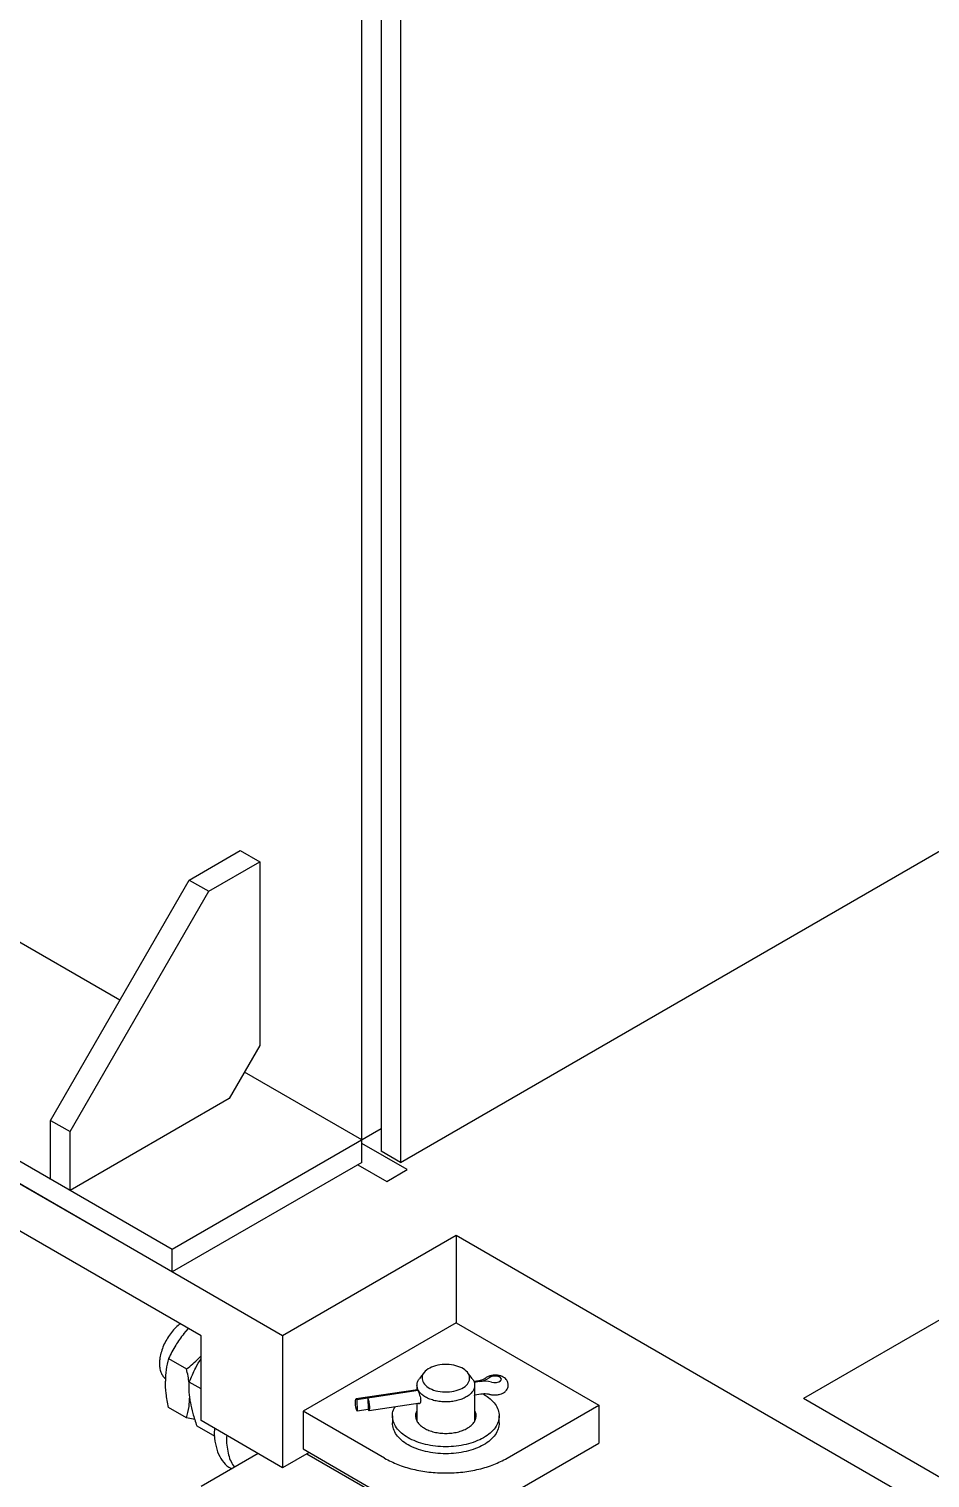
# Model space of a CAD drawing. Header units: millimetres. Extents: x 1293 to 41893, y 1011 to 26911.
# Drawn here: x 5607.6 to 5815.8, y 23007.8 to 23342.5 of the extents above; entities that cross this region are included whole.
import ezdxf

# ---------------------------------------------------------------- set-up
doc = ezdxf.new("R2010")
doc.units = ezdxf.units.MM
doc.header["$LTSCALE"] = 50
doc.layers.add('MAQUINAS', color=11, linetype='Continuous')

msp = doc.modelspace()

# ---------------------------------------------------------------- linework, layer by layer
at = {"color": 7, "linetype": 'Continuous', "lineweight": 25}
for p, q in [((5693.4735577, 23080.6998476), (6385.0239897, 23479.9234143)), ((5688.9834296, 23368.3599498), (5688.9834296, 23083.2919434)), ((5684.4933016, 23080.6998476), (5684.4933016, 23362.3111646)), ((5693.4735577, 23362.3111646), (5693.4735577, 23080.6998476)), ((5640.6526811, 23060.5762303), (5312.6517726, 23249.9271243)), ((5640.6526811, 23055.3911961), (5308.1616445, 23247.3341859)), ((5628.6178206, 23118.1411103), (5515.9658981, 23183.1736809)), ((5644.6478344, 23145.9059088), (5656.4329475, 23152.7093097)), ((5649.1379625, 23143.313813), (5660.9230755, 23150.117214)), ((5656.4329475, 23152.7093097), (5660.9230755, 23150.117214)), ((5660.9230755, 23150.117214), (5660.9230755, 23107.6570917)), ((5612.592327, 23090.3841414), (5644.6478344, 23145.9059088)), ((5617.0824551, 23087.7920457), (5649.1379625, 23143.313813)), ((5644.6478344, 23145.9059088), (5649.1379625, 23143.313813)), ((5660.9230755, 23107.6570917), (5653.8520077, 23095.4096431)), ((5684.4933016, 23085.8848818), (5657.3872543, 23101.5328698)), ((5653.8520077, 23095.4096431), (5617.0824551, 23074.1830322)), ((5612.592327, 23090.3841414), (5617.0824551, 23087.7920457)), ((5612.592327, 23076.7751279), (5612.592327, 23090.3841414)), ((5617.0824551, 23074.1830322), (5617.0824551, 23087.7920457)), ((5688.9834296, 23088.4769775), (5640.6526811, 23060.5762303)), ((5693.4735577, 23080.6998476), (5688.9834296, 23083.2919434)), ((5684.4933016, 23080.6998476), (5640.6526811, 23055.3911961)), ((5640.6526811, 23055.3911961), (5640.6526811, 23060.5762303))]:
    msp.add_line(p, q, dxfattribs=at)
at = {"layer": 'MAQUINAS', "linetype": 'Continuous', "lineweight": 25}
for p, q in [((6479.5251447, 23426.1854668), (5786.5604991, 23026.1454921)), ((5666.216965, 23040.646856), (5312.6635577, 23244.7488936)), ((5647.3607675, 23040.6450963), (5322.0916481, 23228.418962)), ((5694.9726241, 23079.0180469), (5684.4933016, 23085.067631)), ((5683.5622776, 23080.1623789), (5690.2585789, 23076.2966865)), ((5690.2585789, 23076.2966865), (5694.9726241, 23079.0180469)), ((5706.2863493, 23063.7784191), (5666.216965, 23040.646856)), ((5706.2863493, 23063.7784191), (5706.2863493, 23043.6370791)), ((5848.0636295, 22981.9321374), (5706.2863493, 23063.7784191)), ((5706.2863493, 23043.6370791), (5670.9310102, 23023.2268763)), ((5706.2863493, 23043.6370791), (5739.2846657, 23024.5875565)), ((5643.3538364, 23041.0983966), (5644.4679225, 23042.3151002)), ((5643.3538364, 23041.0983966), (5644.4928275, 23042.3007228)), ((5647.3607675, 23021.0481168), (5647.3607675, 23040.6450963)), ((5666.216965, 23040.646856), (5666.216965, 23010.1626657)), ((5637.7554363, 23035.0956248), (5637.7554363, 23034.211727)), ((5639.8690705, 23035.3830802), (5644.0101752, 23032.9924713)), ((5647.3607675, 23028.3784103), (5644.6447922, 23029.9463094)), ((5697.2626507, 23029.21529), (5697.2626507, 23028.1484272)), ((5698.8974402, 23032.1472026), (5697.8433133, 23030.7862128)), ((5710.0153213, 23030.7862128), (5708.9611945, 23032.1472026)), ((5711.5890539, 23030.2623972), (5710.4095669, 23030.0883549)), ((5711.7742332, 23030.0783112), (5710.4635754, 23029.8849137)), ((5710.595984, 23020.9718306), (5710.595984, 23029.21529)), ((5697.4095741, 23028.1701069), (5683.1694159, 23026.068863)), ((5697.4989882, 23027.9718901), (5683.3545952, 23025.8847771)), ((5683.3545952, 23025.8847771), (5683.4318994, 23023.2191325)), ((5685.9381986, 23026.2660075), (5686.0155028, 23023.6003629)), ((5697.2645395, 23028.1163407), (5697.2771898, 23028.3250582)), ((5710.595984, 23027.0159896), (5712.0367166, 23027.2285807)), ((5855.6061018, 22986.286314), (5786.5604991, 23026.1454921)), ((5644.0101752, 23021.6781499), (5639.8690705, 23024.0687588)), ((5644.9042588, 23025.2277905), (5644.9018012, 23025.2420921)), ((5689.7871911, 23012.3414348), (5670.9310102, 23023.2268763)), ((5670.9310102, 23023.2268763), (5670.9310102, 23014.5171077)), ((5686.0155028, 23023.6003629), (5683.4318994, 23023.2191325)), ((5686.2006821, 23023.4162769), (5698.0095039, 23025.1587586)), ((5697.2626507, 23025.0485547), (5697.2626507, 23020.9718662)), ((5718.0714623, 23012.3414348), (5739.2846657, 23024.5875565)), ((5739.2846657, 23024.5875565), (5739.2846657, 23015.8777879)), ((5645.9118897, 23021.3164946), (5644.0101752, 23021.6781499)), ((5646.3854796, 23019.8168508), (5650.5172949, 23017.4316046)), ((5666.216965, 23010.1626657), (5647.3607675, 23021.0481168)), ((5691.5959933, 23022.1385976), (5691.5959933, 23020.505516)), ((5697.2626507, 23021.6722474), (5697.0786364, 23021.3220568)), ((5710.7800169, 23021.3220568), (5710.595984, 23021.672283)), ((5716.26266, 23020.505516), (5716.26266, 23022.1385976)), ((5718.0714623, 23003.6316662), (5739.2846657, 23015.8777879)), ((5660.5622395, 23013.4270692), (5647.3607675, 23005.8060217)), ((5672.3454537, 23013.7005669), (5666.216965, 23010.1626657)), ((5670.9310102, 23014.5171077), (5689.7871911, 23003.6316662)), ((5671.8116145, 23013.3923881), (5688.1853105, 23003.9400546)), ((5654.2225995, 23010.0677645), (5654.482861, 23009.9175187))]:
    msp.add_line(p, q, dxfattribs=at)
at = {"layer": 'MAQUINAS', "linetype": 'Continuous', "lineweight": 25, "flags": 128}
for points in [[(5714.4526702, 23029.9320832), (5715.0174466, 23029.8399751), (5715.6200928, 23029.8644241), (5716.1673246, 23030.0016459), (5716.5744354, 23030.2303996), (5716.7784082, 23030.5152763), (5716.7476698, 23030.8121797), (5716.4869783, 23031.0751517), (5716.0366863, 23031.2634866), (5715.466495, 23031.348032), (5714.8646648, 23031.3157009), (5714.3243537, 23031.1714979), (5713.929197, 23030.9377444)], [(5683.4318994, 23023.2191325), (5683.2843995, 23023.5983018), (5683.1534708, 23024.1226561), (5683.0590458, 23024.7123673), (5683.0155, 23025.2776571), (5683.0294628, 23025.7324654), (5683.0988084, 23026.0075515), (5683.2129797, 23026.0610363), (5683.3545952, 23025.8847771)], [(5686.0155028, 23023.6003629), (5686.1571182, 23023.4241037), (5686.2712895, 23023.4775884), (5686.3406352, 23023.7526746), (5686.354598, 23024.2074828), (5686.3110522, 23024.7727727), (5686.2166272, 23025.3624838), (5686.0856984, 23025.8868382), (5685.9381986, 23026.2660075)]]:
    msp.add_lwpolyline(points, dxfattribs=at)
at = {"layer": 'MAQUINAS', "linetype": 'Continuous', "lineweight": 25}
for centre, radius, start, end in [((5711.3392457, 23034.3004306), 4.2444677, 275.882193909, 307.603575412), ((5712.7641725, 23023.6075032), 6.5460932, 75.052149887, 98.697980365)]:
    msp.add_arc(centre, radius, start, end, dxfattribs=at)
for points, knots in [([(5642.5566774, 23043.4184384), (5642.4738111, 23043.3627134), (5642.0221674, 23043.0589967), (5641.2349066, 23042.2813305), (5640.2488883, 23041.1211023), (5639.3866047, 23039.8012735), (5638.6784365, 23038.3973691), (5638.1523784, 23036.9567586), (5637.8282821, 23035.5363259), (5637.7192801, 23034.1911511), (5637.8272152, 23032.9694317), (5638.1566461, 23031.9316113), (5638.6004915, 23031.1729682), (5638.9992971, 23030.8779444), (5639.153827, 23030.763628)], [0, 0, 0, 0, 0.0206962357, 0.1128000801, 0.2049039246, 0.297007769, 0.3891116134, 0.4812154579, 0.5733193023, 0.6654231467, 0.7575269911, 0.8496308356, 0.94173468, 1, 1, 1, 1]), ([(5643.3538364, 23041.0983966), (5642.704556, 23040.2261429), (5641.3414178, 23038.3948811), (5640.3751122, 23036.4182279), (5639.8690705, 23035.3830802)], [0, 0, 0, 0, 0.476312925, 1, 1, 1, 1]), ([(5644.0101752, 23032.9924713), (5644.9746127, 23033.7559552), (5646.169753, 23034.7020719), (5647.1680602, 23035.8159891), (5647.3607675, 23036.0310131)], [0, 0, 0, 0, 0.8069659771, 1, 1, 1, 1]), ([(5639.8690705, 23035.3830802), (5639.6463496, 23034.5399181), (5639.2210559, 23032.9298687), (5639.1466407, 23031.0559859), (5639.1111957, 23030.1634313)], [0, 0, 0, 0, 0.523687075, 1, 1, 1, 1]), ([(5644.6396698, 23028.8531198), (5644.6240346, 23029.146276), (5644.5534321, 23030.4700554), (5644.2479821, 23031.8883014), (5644.0101752, 23032.9924713)], [0, 0, 0, 0, 0.22145389375, 1, 1, 1, 1]), ([(5644.6447922, 23029.9463094), (5645.1037836, 23031.0497082), (5645.8802723, 23032.9163587), (5646.9310973, 23034.6747034), (5647.3607675, 23035.3936702)], [0, 0, 0, 0, 0.5911116235, 1, 1, 1, 1]), ([(5639.8690705, 23024.0687588), (5639.6463496, 23025.1690689), (5639.2210559, 23027.270152), (5639.1466407, 23029.2299528), (5639.1111957, 23030.1634313)], [0, 0, 0, 0, 0.523687075, 1, 1, 1, 1]), ([(5644.9017967, 23025.2420946), (5644.7902845, 23026.0404684), (5644.5570662, 23027.7101985), (5644.6147103, 23029.1795314), (5644.6447922, 23029.9463094)], [0, 0, 0, 0, 0.4781454311, 1, 1, 1, 1]), ([(5697.4703087, 23028.2622141), (5697.3855565, 23028.5099946), (5697.2160522, 23029.0055555), (5697.2994708, 23029.763334), (5697.5150081, 23030.3655308), (5697.7906334, 23030.6848262), (5697.871575, 23030.7785922)], [0, 0, 0, 0, 0.2927606627, 0.5855213253, 0.878281988, 1, 1, 1, 1]), ([(5710.0014011, 23030.7832938), (5710.1444152, 23030.5807507), (5710.45235, 23030.1446392), (5710.6253643, 23029.4230004), (5710.5720275, 23028.6656369), (5710.2572633, 23027.9278716), (5709.700968, 23027.2399896), (5708.9224297, 23026.6279078), (5707.9521274, 23026.115287), (5706.8271985, 23025.7217897), (5705.590916, 23025.462548), (5704.2907703, 23025.3475205), (5702.9767594, 23025.381133), (5701.6992627, 23025.5620765), (5700.5078087, 23025.8834615), (5699.4465618, 23026.3326979), (5698.5623598, 23026.8934154), (5697.8665859, 23027.5407316), (5697.6024011, 23028.0217199), (5697.4703087, 23028.2622141)], [0, 0, 0, 0, 0.0514116311, 0.1106984042, 0.1699851772, 0.2292719503, 0.2885587233, 0.3478454964, 0.4071322694, 0.4664190425, 0.5257058156, 0.5849925886, 0.6442793617, 0.7035661347, 0.7628529078, 0.8221396808, 0.8814264539, 0.9407132269, 1, 1, 1, 1]), ([(5712.9472215, 23030.7492256), (5712.9233953, 23030.7293418), (5712.8596977, 23030.676184), (5712.6014998, 23030.5301814), (5712.1606063, 23030.3676786), (5711.7815315, 23030.297852), (5711.5890539, 23030.2623972)], [0, 0, 0, 0, 0.1593692999, 0.4260613462, 0.708578992, 1, 1, 1, 1]), ([(5717.0801728, 23027.3818735), (5717.2189443, 23027.461176), (5717.5396447, 23027.6444438), (5717.9482764, 23028.041714), (5718.2597454, 23028.5722411), (5718.3991291, 23029.1860653), (5718.3310147, 23029.8108991), (5718.0747825, 23030.3642153), (5717.6959101, 23030.8019702), (5717.210259, 23031.1436484), (5716.6058223, 23031.3970485), (5715.8843274, 23031.545564), (5715.0883268, 23031.5654031), (5714.278621, 23031.4497773), (5713.5719971, 23031.1809823), (5713.1187218, 23030.9365741), (5712.9593297, 23030.7552058), (5712.9496528, 23030.7441947)], [0, 0, 0, 0, 0.0531213242, 0.1227632426, 0.188800134, 0.2543040729, 0.3256482501, 0.3901113972, 0.45209299, 0.5165619127, 0.5880458192, 0.6678938971, 0.749411718, 0.8320942322, 0.9193737442, 0.9951050803, 1, 1, 1, 1]), ([(5644.0101752, 23021.6781499), (5644.2342289, 23022.5181008), (5644.639473, 23024.0373131), (5644.7140166, 23025.805321), (5644.7473461, 23026.5958226)], [0, 0, 0, 0, 0.5528857361, 1, 1, 1, 1]), ([(5712.6503103, 23027.1731143), (5713.1886356, 23026.8248716), (5714.2652863, 23026.1283864), (5715.393256, 23024.878492), (5716.1047354, 23023.5371958), (5716.3418733, 23022.1384303), (5716.1037315, 23020.7406685), (5715.3972714, 23019.3963611), (5714.2502285, 23018.1575079), (5712.706526, 23017.0716266), (5710.8255295, 23016.1804712), (5708.6795134, 23015.518282), (5706.3509509, 23015.1105081), (5703.929327, 23014.9728196), (5701.5077012, 23015.1105083), (5699.1791446, 23015.5182812), (5697.0331066, 23016.1804742), (5695.1521918, 23017.0716155), (5693.6081846, 23018.1575491), (5692.4622785, 23019.3962072), (5691.751576, 23020.7412428), (5691.5292669, 23022.136287), (5691.6826371, 23023.3499071), (5692.0920104, 23024.0497802), (5692.2429692, 23024.3078624)], [0, 0, 0, 0, 0.0463302447, 0.0926604893, 0.138990734, 0.1853209786, 0.2316512233, 0.277981468, 0.3243117126, 0.3706419573, 0.416972202, 0.4633024466, 0.5096326913, 0.5559629359, 0.6022931806, 0.6486234253, 0.6949536699, 0.7412839146, 0.7876141593, 0.8339444039, 0.8802746486, 0.9266048932, 0.9729351379, 1, 1, 1, 1]), ([(5697.3013176, 23028.3176488), (5697.3111513, 23028.3232583), (5697.3292588, 23028.3335872), (5697.3918526, 23028.2105641), (5697.4444085, 23028.095655), (5697.4703087, 23028.0390263)], [0, 0, 0, 0, 0.3760976255, 0.6925327401, 1, 1, 1, 1]), ([(5697.4703087, 23028.0390263), (5697.4995935, 23027.9713747), (5697.5590174, 23027.8340984), (5697.69986, 23027.4858137), (5697.8893386, 23026.9677267), (5698.0416985, 23026.4069385), (5698.1065487, 23025.9843498), (5698.1241003, 23025.6900194), (5698.1065398, 23025.4314308), (5698.04175, 23025.1448784), (5697.8889293, 23024.9196192), (5697.7010438, 23024.9243366), (5697.5859783, 23025.0145673), (5697.549709, 23025.0801572), (5697.5442104, 23025.0901009)], [0, 0, 0, 0, 0.06498358861, 0.13186254447, 0.26326248739, 0.39466536163, 0.46153858284, 0.52651632729, 0.59149407173, 0.65836729294, 0.78977016718, 0.9211701101, 0.98804906596, 1, 1, 1, 1]), ([(5710.5573171, 23026.8467679), (5710.5662545, 23026.8400185), (5710.5978152, 23026.8161844), (5710.5952017, 23027.0021621), (5710.5960912, 23027.2732587), (5710.5952468, 23027.531264), (5710.5959238, 23027.7677013), (5710.5958228, 23027.9226251), (5710.5957917, 23027.9703371)], [0, 0, 0, 0, 0.12690385792, 0.44813547094, 0.61161585779, 0.77046250236, 0.92930914692, 1, 1, 1, 1]), ([(5712.0367166, 23027.2285807), (5712.1488825, 23027.2428754), (5712.4802977, 23027.2851121), (5713.0576257, 23027.2932413), (5713.6454845, 23027.2319608), (5713.9490981, 23027.1554097), (5714.0706476, 23027.124763)], [0, 0, 0, 0, 0.1608156395, 0.475160085, 0.7898840558, 1, 1, 1, 1]), ([(5714.072444, 23027.1309327), (5714.0954156, 23027.1221996), (5714.34915, 23027.0257373), (5714.9029656, 23026.9659707), (5715.700933, 23026.9685045), (5716.4523045, 23027.1061186), (5716.8828528, 23027.2952121), (5717.0801728, 23027.3818735)], [0, 0, 0, 0, 0.024836403, 0.2743322306, 0.5254592498, 0.7825182554, 1, 1, 1, 1]), ([(5644.9042544, 23025.2277931), (5645.0727907, 23024.3965), (5645.4252699, 23022.657922), (5646.056217, 23020.791074), (5646.3854796, 23019.8168508)], [0, 0, 0, 0, 0.4781454311, 1, 1, 1, 1]), ([(5697.2626507, 23023.305329), (5697.1900855, 23023.1800861), (5696.9721353, 23022.8039176), (5696.8926455, 23022.1371197), (5697.0173113, 23021.3455489), (5697.4210875, 23020.5820938), (5698.0713583, 23019.8790868), (5698.9477157, 23019.262742), (5700.0152542, 23018.7569602), (5701.2332778, 23018.3811206), (5702.5548905, 23018.1496821), (5703.9293267, 23018.0715344), (5705.3037628, 23018.1496821), (5706.6253756, 23018.3811206), (5707.8433992, 23018.7569602), (5708.9109377, 23019.262742), (5709.7872951, 23019.8790868), (5710.4375659, 23020.5820938), (5710.8413419, 23021.3455489), (5710.9660086, 23022.1371198), (5710.8865145, 23022.8039299), (5710.6685563, 23023.18011), (5710.595984, 23023.3053646)], [0, 0, 0, 0, 0.02627201249, 0.07890831814, 0.13154462379, 0.18418092944, 0.23681723509, 0.28945354075, 0.3420898464, 0.39472615205, 0.4473624577, 0.49999876335, 0.552635069, 0.60527137466, 0.65790768031, 0.71054398596, 0.76318029161, 0.81581659726, 0.86845290291, 0.92108920857, 0.97372551422, 1, 1, 1, 1]), ([(5650.4883833, 23019.2425826), (5650.4634007, 23018.9802052), (5650.3403977, 23017.6883755), (5650.6186181, 23015.6343556), (5651.3210043, 23013.2048352), (5652.5675287, 23011.3613839), (5653.5672824, 23010.3106025), (5654.2223948, 23010.0679945), (5654.2226649, 23010.0678944)], [0, 0, 0, 0, 0.05989516611, 0.29489713732, 0.52989910854, 0.76490107976, 0.99990305097, 1, 1, 1, 1]), ([(5653.2977021, 23017.6207974), (5653.2793298, 23017.3548466), (5653.2131807, 23016.3972968), (5653.3390136, 23014.8781935), (5653.6756125, 23013.1120228), (5654.2358562, 23011.5346994), (5654.7846131, 23010.6783077), (5655.0589915, 23010.2501118)], [0, 0, 0, 0, 0.0877046151, 0.3157784613, 0.5438523076, 0.7719261538, 1, 1, 1, 1])]:
    msp.add_open_spline(points, degree=3, knots=knots, dxfattribs=at)
for points in [[(5698.5890418, 23030.0603733), (5698.4906561, 23030.4757107), (5698.2938847, 23031.3063854), (5699.0745161, 23032.5148138), (5700.5358756, 23033.4609283), (5702.5294964, 23034.0116126), (5704.7320363, 23034.0801038), (5706.8134929, 23033.6567588), (5708.4555574, 23032.8058176), (5709.4086293, 23031.6568859), (5709.5274825, 23030.3848588), (5708.7941521, 23029.18341), (5707.3198923, 23028.235392), (5705.3305716, 23027.6853422), (5703.1237316, 23027.6162165), (5701.0551753, 23028.0414651), (5699.3658097, 23028.8854265), (5698.8479644, 23029.6687244), (5698.5890418, 23030.0603733)], [(5716.26266, 23020.505516), (5716.2167589, 23020.0395246), (5716.1249567, 23019.107542), (5715.3915841, 23017.7632915), (5714.2517524, 23016.524423), (5712.7061177, 23015.4385458), (5710.8256389, 23014.5473894), (5708.6794842, 23013.8852004), (5706.3509582, 23013.4774264), (5703.9293267, 23013.339738), (5701.5076951, 23013.4774264), (5699.1791691, 23013.8852004), (5697.0330145, 23014.5473894), (5695.1525357, 23015.4385458), (5693.606901, 23016.524423), (5692.4670693, 23017.7632915), (5691.7336967, 23019.107542), (5691.6418945, 23020.0395246), (5691.5959933, 23020.505516)], [(5689.7871911, 23012.3414348), (5690.7654197, 23011.8374842), (5692.7218771, 23010.8295828), (5696.2328326, 23009.773667), (5700.0007405, 23009.107529), (5703.9293267, 23008.8858781), (5707.8579128, 23009.107529), (5711.6258207, 23009.773667), (5715.1367763, 23010.8295828), (5717.0932336, 23011.8374842), (5718.0714623, 23012.3414348)]]:
    msp.add_open_spline(points, degree=3, dxfattribs=at)

doc.saveas('drawing.dxf')
